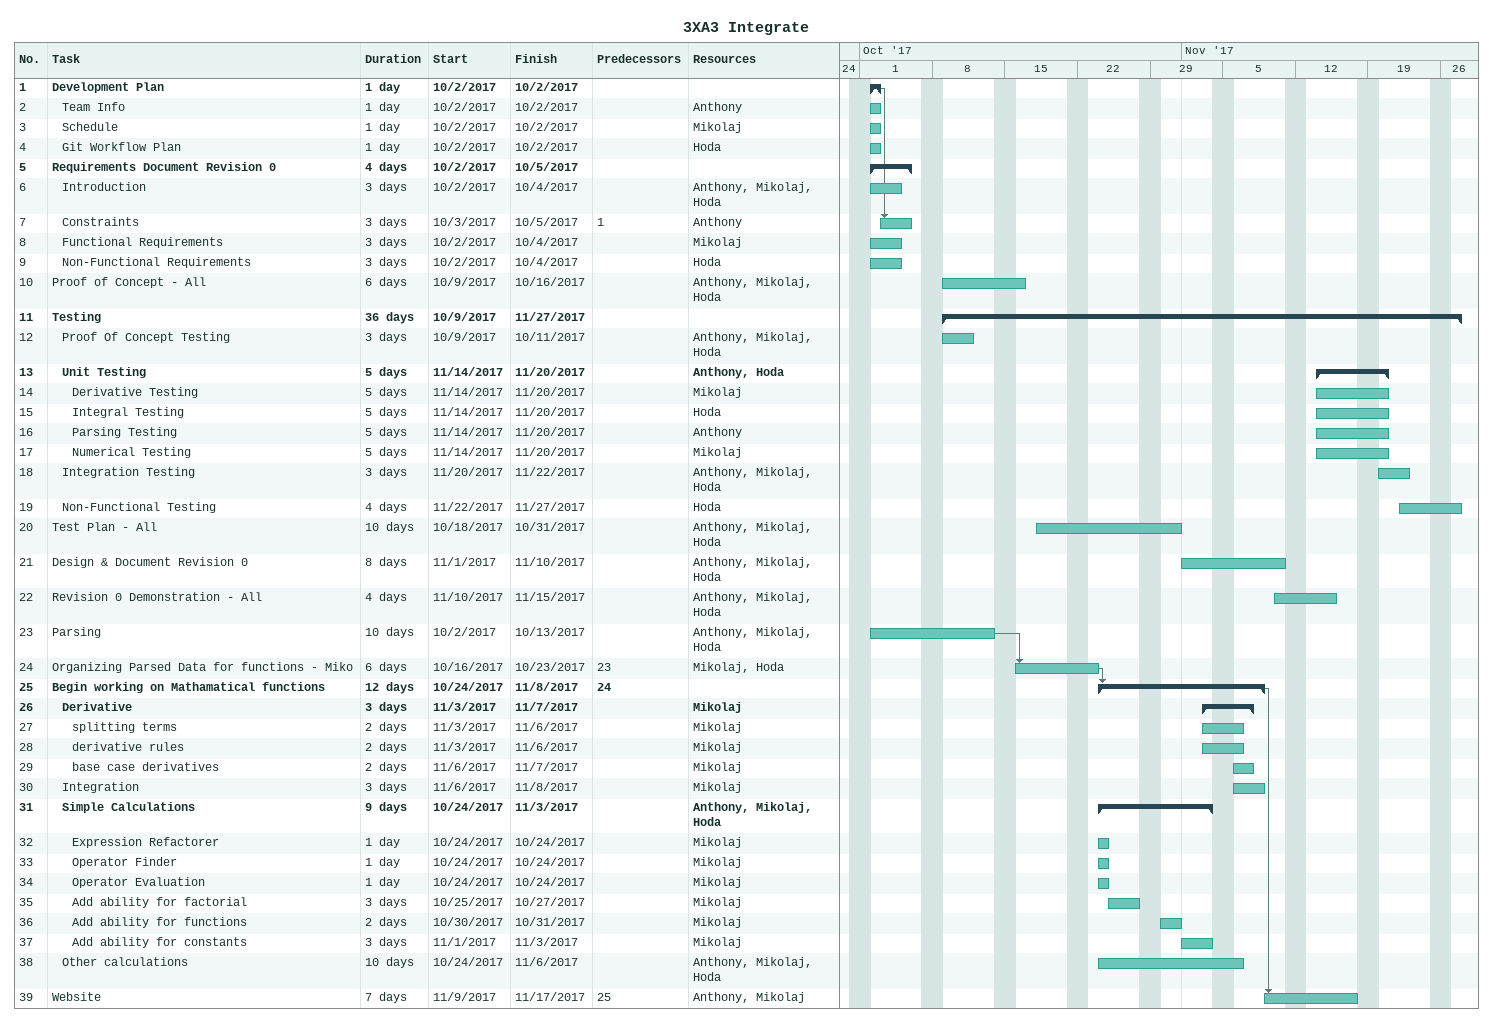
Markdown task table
3XA3 Integrate

| ID | Level | Task | Duration | Start | Finish | Predecessors | Resources |
|---|---|---|---|---|---|---|---|
| 1 | 1 | **Development Plan** | 1d | 2017-10-02 | 2017-10-02 |  |  |
| 2 | 2 | Team Info | 1d | 2017-10-02 | 2017-10-02 |  | Anthony |
| 3 | 2 | Schedule | 1d | 2017-10-02 | 2017-10-02 |  | Mikolaj |
| 4 | 2 | Git Workflow Plan | 1d | 2017-10-02 | 2017-10-02 |  | Hoda |
| 5 | 1 | **Requirements Document Revision 0** | 4d | 2017-10-02 | 2017-10-05 |  |  |
| 6 | 2 | Introduction | 3d | 2017-10-02 | 2017-10-04 |  | Anthony, Mikolaj, Hoda |
| 7 | 2 | Constraints | 3d | 2017-10-03 | 2017-10-05 | 1 | Anthony |
| 8 | 2 | Functional Requirements | 3d | 2017-10-02 | 2017-10-04 |  | Mikolaj |
| 9 | 2 | Non-Functional Requirements | 3d | 2017-10-02 | 2017-10-04 |  | Hoda |
| 10 | 1 | Proof of Concept - All | 6d | 2017-10-09 | 2017-10-16 |  | Anthony, Mikolaj, Hoda |
| 11 | 1 | **Testing** | 36d | 2017-10-09 | 2017-11-27 |  |  |
| 12 | 2 | Proof Of Concept Testing | 3d | 2017-10-09 | 2017-10-11 |  | Anthony, Mikolaj, Hoda |
| 13 | 2 | **Unit Testing** | 5d | 2017-11-14 | 2017-11-20 |  | Anthony, Hoda |
| 14 | 3 | Derivative Testing | 5d | 2017-11-14 | 2017-11-20 |  | Mikolaj |
| 15 | 3 | Integral Testing | 5d | 2017-11-14 | 2017-11-20 |  | Hoda |
| 16 | 3 | Parsing Testing | 5d | 2017-11-14 | 2017-11-20 |  | Anthony |
| 17 | 3 | Numerical Testing | 5d | 2017-11-14 | 2017-11-20 |  | Mikolaj |
| 18 | 2 | Integration Testing | 3d | 2017-11-20 | 2017-11-22 |  | Anthony, Mikolaj, Hoda |
| 19 | 2 | Non-Functional Testing | 4d | 2017-11-22 | 2017-11-27 |  | Hoda |
| 20 | 1 | Test Plan - All | 10d | 2017-10-18 | 2017-10-31 |  | Anthony, Mikolaj, Hoda |
| 21 | 1 | Design & Document Revision 0 | 8d | 2017-11-01 | 2017-11-10 |  | Anthony, Mikolaj, Hoda |
| 22 | 1 | Revision 0 Demonstration - All | 4d | 2017-11-10 | 2017-11-15 |  | Anthony, Mikolaj, Hoda |
| 23 | 1 | Parsing | 10d | 2017-10-02 | 2017-10-13 |  | Anthony, Mikolaj, Hoda |
| 24 | 1 | Organizing Parsed Data for functions - Miko | 6d | 2017-10-16 | 2017-10-23 | 23 | Mikolaj, Hoda |
| 25 | 1 | **Begin working on Mathamatical functions** | 12d | 2017-10-24 | 2017-11-08 | 24 |  |
| 26 | 2 | **Derivative** | 3d | 2017-11-03 | 2017-11-07 |  | Mikolaj |
| 27 | 3 | splitting terms | 2d | 2017-11-03 | 2017-11-06 |  | Mikolaj |
| 28 | 3 | derivative rules | 2d | 2017-11-03 | 2017-11-06 |  | Mikolaj |
| 29 | 3 | base case derivatives | 2d | 2017-11-06 | 2017-11-07 |  | Mikolaj |
| 30 | 2 | Integration | 3d | 2017-11-06 | 2017-11-08 |  | Mikolaj |
| 31 | 2 | **Simple Calculations** | 9d | 2017-10-24 | 2017-11-03 |  | Anthony, Mikolaj, Hoda |
| 32 | 3 | Expression Refactorer | 1d | 2017-10-24 | 2017-10-24 |  | Mikolaj |
| 33 | 3 | Operator Finder | 1d | 2017-10-24 | 2017-10-24 |  | Mikolaj |
| 34 | 3 | Operator Evaluation | 1d | 2017-10-24 | 2017-10-24 |  | Mikolaj |
| 35 | 3 | Add ability for factorial | 3d | 2017-10-25 | 2017-10-27 |  | Mikolaj |
| 36 | 3 | Add ability for functions | 2d | 2017-10-30 | 2017-10-31 |  | Mikolaj |
| 37 | 3 | Add ability for constants | 3d | 2017-11-01 | 2017-11-03 |  | Mikolaj |
| 38 | 2 | Other calculations | 10d | 2017-10-24 | 2017-11-06 |  | Anthony, Mikolaj, Hoda |
| 39 | 1 | Website | 7d | 2017-11-09 | 2017-11-17 | 25 | Anthony, Mikolaj |
